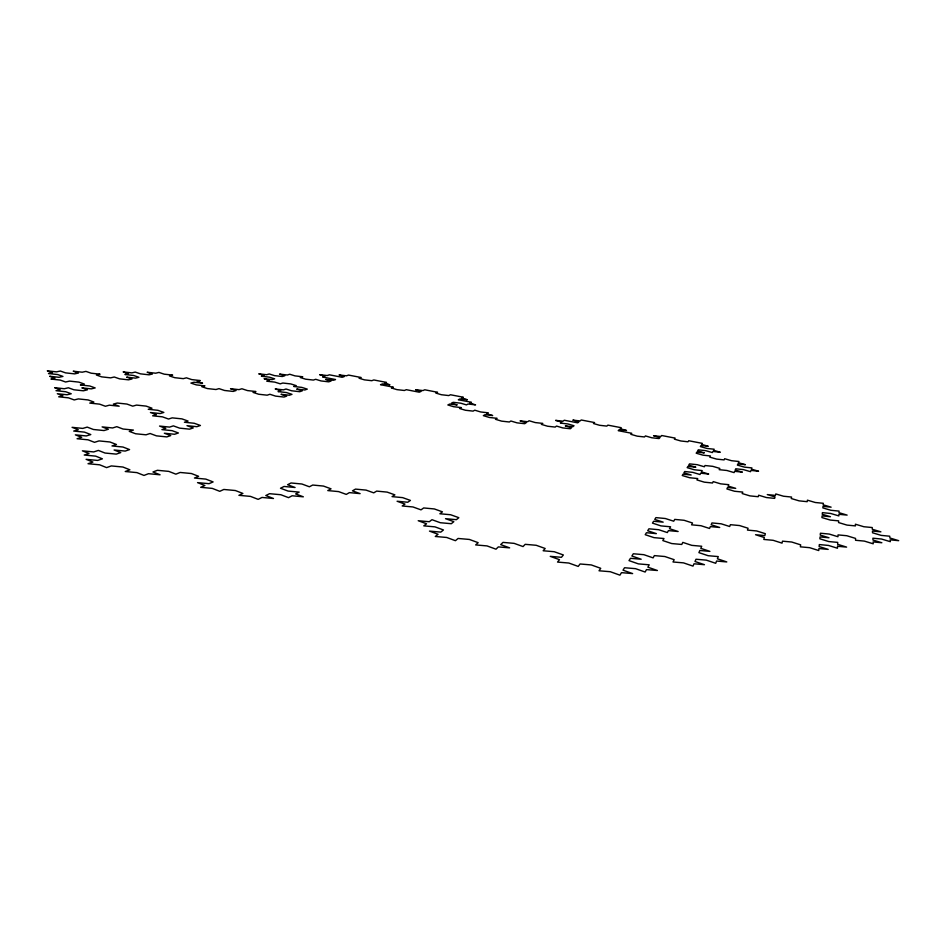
<?xml version="1.0" encoding="UTF-8"?>
<svg xmlns="http://www.w3.org/2000/svg" width="946" height="946" viewBox="0 0 946 946"><rect width="100%" height="100%" fill="white"/><g stroke="black" fill="none" stroke-linecap="round" stroke-linejoin="round"><path stroke-width="1.42" d="M837.541 546.268L837.458 548.231L828.448 545.428L819.319 544.577L819.13 546.552L828.176 549.39L818.94 548.538L818.739 550.548L809.67 547.687L800.363 546.835L800.659 544.849L791.719 542.023L782.46 541.171L782.046 543.134L773.154 540.308L763.812 539.445L764.321 537.505L755.558 534.726L764.829 535.59L765.326 533.698L756.658 530.954L747.47 530.091L748.061 528.246L739.536 525.55L730.383 524.687L729.685 526.508L721.195 523.812L711.971 522.937L711.167 524.758L719.693 527.478L710.363 526.603L709.535 528.459L700.986 525.716L691.585 524.829L692.507 522.996L684.1 520.288L674.735 519.401L673.718 521.211L665.334 518.514L655.909 517.616L654.774 519.425L663.17 522.157L653.627 521.258L652.468 523.114L660.958 525.893L670.584 526.792L669.508 528.684L678.128 531.51L668.432 530.611L667.332 532.563L658.688 529.713L648.909 528.802L647.691 530.753L656.358 533.627L646.461 532.716L645.219 534.703L653.982 537.635L663.974 538.534L662.827 540.58L671.731 543.56L681.77 544.458L682.811 542.389L691.763 545.357L701.719 546.256L700.797 548.349L709.902 551.376L699.863 550.477L698.917 552.63L708.128 555.704L718.262 556.591L717.423 558.802L726.788 561.936L716.571 561.037L715.708 563.296L706.319 560.138L696.008 559.24L695.014 561.498L704.451 564.691L694.009 563.792L692.992 566.11L683.532 562.882L673.008 561.983L674.155 559.689L664.849 556.52L654.372 555.609L653.107 557.868L643.859 554.687L633.3 553.765L631.881 556.023L641.163 559.228L630.462 558.306L629.007 560.611L638.396 563.887L649.204 564.809L647.868 567.186L657.411 570.509L646.508 569.598L645.137 572.034L635.558 568.664L624.549 567.742L623.024 570.178L632.638 573.583L621.487 572.649L619.914 575.156L610.276 571.715L599.019 570.781L600.722 568.31L591.262 564.928L580.064 563.982L578.219 566.418L568.818 563.036L557.525 562.078L559.488 559.677L550.253 556.354L561.439 557.312L563.367 554.971L554.226 551.719L543.146 550.761L545.18 548.491L536.205 545.286L525.184 544.328L523.032 546.563L514.116 543.359L503 542.389L500.694 544.624L509.634 547.864L498.353 546.894L495.988 549.188L487.036 545.913L475.672 544.931L478.168 542.673L469.37 539.445L458.065 538.463L455.44 540.698L446.713 537.47L435.302 536.477L438.057 534.277L429.484 531.108L440.777 532.113L443.461 529.961L434.971 526.863L423.784 525.858L426.563 523.777L418.215 520.726L429.295 521.731L431.991 519.697L440.316 522.724L451.301 523.706L453.844 521.672L445.531 518.68L456.362 519.673L458.845 517.687L450.615 514.742L439.878 513.761L442.444 511.833L434.356 508.948L423.678 507.955L421.005 509.859L412.964 506.961L402.204 505.968L404.983 504.1L397.084 501.25L407.738 502.243L410.458 500.422L402.629 497.631L392.07 496.626L394.86 494.853L387.151 492.109L376.65 491.104L373.741 492.854L366.09 490.111L355.507 489.106L352.468 490.844L360.119 493.623L349.393 492.618L346.271 494.403L338.609 491.601L327.789 490.584L331.017 488.822L323.473 486.067L312.712 485.038L309.389 486.776L301.916 484.009L291.061 482.98L287.584 484.719L295.069 487.497L284.072 486.469L280.513 488.242L288.057 491.069L299.161 492.109L295.66 493.93L303.335 496.816L292.113 495.775L288.53 497.655L280.856 494.734L269.551 493.694L265.802 495.55L273.477 498.495L262.007 497.442L258.163 499.358L250.489 496.39L238.912 495.326L242.874 493.445L235.341 490.525L223.835 489.46L219.756 491.317L212.282 488.396L200.694 487.32L204.88 485.499L197.537 482.626L209.019 483.69L213.098 481.916L205.814 479.102L194.45 478.026L198.589 476.299L191.423 473.532L180.13 472.456L175.873 474.159L168.778 471.38L157.391 470.292L152.98 471.983L160.063 474.786L148.51 473.698L143.981 475.436L136.91 472.61L125.25 471.51L129.886 469.807L122.921 467.028L111.344 465.929L106.602 467.608L99.708 464.817L88.037 463.717L92.885 462.062L86.11 459.33L97.675 460.43L102.393 458.822L95.676 456.138L84.229 455.038L88.995 453.477L82.385 450.828L93.713 451.928L98.372 450.414L104.994 453.028L116.24 454.115L120.733 452.59L114.099 449.989L125.179 451.076L129.567 449.587L122.968 447.032L111.995 445.944L116.429 444.502L109.937 441.983L99.034 440.907L94.494 442.326L88.073 439.819L77.075 438.731L81.699 437.324L75.373 434.853L86.263 435.94L90.781 434.569L84.501 432.133L73.705 431.057L78.258 429.721L72.073 427.332L82.763 428.408L87.209 427.107L93.406 429.484L104.013 430.56L108.329 429.248L102.121 426.894L112.586 427.959L116.796 426.681L123.015 429.023L133.41 430.075L129.283 431.376L135.597 433.753L146.039 434.805L150.083 433.493L156.457 435.858L166.827 436.91L170.729 435.586L164.344 433.233L174.584 434.273L178.404 432.972L172.066 430.655L161.92 429.614L165.775 428.349L159.543 426.067L169.594 427.107L173.366 425.866L179.61 428.136L189.59 429.165L193.244 427.923L186.989 425.676L196.851 426.693L200.422 425.475L194.214 423.264L184.435 422.247L188.053 421.065L181.928 418.877L172.207 417.86L168.518 419.031L162.44 416.843L152.649 415.814L156.421 414.679L150.438 412.527L160.146 413.544L163.835 412.421L157.887 410.304L148.262 409.287L151.987 408.199L146.122 406.106L136.543 405.089L132.747 406.153L126.93 404.06L117.28 403.043L113.366 404.108L119.172 406.212L109.405 405.172L105.408 406.26L99.614 404.143L89.775 403.102L93.855 402.038L88.144 399.945L78.352 398.905L74.202 399.945L68.538 397.852L58.687 396.812L62.921 395.783L57.328 393.725L67.095 394.766L71.234 393.761L65.688 391.727L56.003 390.686L60.166 389.705L54.691 387.706L64.293 388.735L68.372 387.777L73.859 389.776L83.402 390.793L87.363 389.835L81.876 387.86L91.301 388.877L95.179 387.931L89.716 385.98L80.375 384.963L84.289 384.041L78.896 382.125L69.602 381.108L65.617 382.007L60.26 380.079L50.907 379.062L54.951 378.175L49.677 376.272L58.971 377.3L62.944 376.425L57.694 374.557L48.483 373.54L52.479 372.689L47.3 370.844L56.441 371.861L60.355 371.033L65.546 372.866L74.616 373.871L78.435 373.031L73.244 371.21L82.219 372.204L85.956 371.388L91.159 373.197L100.087 374.19L96.397 375.03L101.671 376.863L110.635 377.856L114.253 377.005L119.563 378.849L128.467 379.831L131.991 378.979L126.669 377.147L135.479 378.128L138.92 377.288L133.634 375.479L124.896 374.51L128.372 373.694L123.146 371.908L131.825 372.878L135.231 372.085L140.469 373.847L149.078 374.817L152.401 374.013L147.162 372.251L155.688 373.209L158.952 372.417L164.19 374.167L172.669 375.113L169.464 375.929L174.774 377.69L183.288 378.648L186.421 377.832L191.766 379.594L200.233 380.552L197.146 381.38L202.562 383.177L194.036 382.231L190.903 383.083L196.342 384.892L204.927 385.85L201.817 386.725L207.34 388.558L215.96 389.516L219.011 388.629L224.557 390.473L233.13 391.419L236.086 390.521L230.528 388.7L239.007 389.634L241.904 388.759L247.462 390.58L255.893 391.514L253.055 392.401L258.684 394.245L267.139 395.18L269.917 394.281L275.582 396.114L283.989 397.048L286.673 396.138L281.021 394.305L289.334 395.227L291.971 394.34L286.342 392.531L278.089 391.609L280.761 390.733L275.203 388.948L283.398 389.87L286.023 389.007L291.581 390.781L299.74 391.691L302.271 390.828L296.713 389.066L304.789 389.977L307.284 389.125L301.762 387.387L293.745 386.476L296.275 385.649L290.824 383.934L282.842 383.024L280.252 383.84L274.837 382.125L266.807 381.214L269.444 380.41L264.088 378.707L272.058 379.618L274.659 378.826L269.338 377.147L261.415 376.248L264.04 375.479L258.778 373.824L266.642 374.722L269.22 373.966L274.482 375.621L282.298 376.508L284.805 375.751L279.543 374.108L287.288 375.006L289.748 374.249L295.01 375.881L302.708 376.768L300.296 377.525L305.617 379.18L313.351 380.067L315.704 379.299L321.061 380.942L328.735 381.829L331.017 381.049L325.672 379.405L333.276 380.28L335.523 379.523L322.645 377.028L324.916 376.283L319.665 374.675L327.174 375.538L329.409 374.817L342.133 377.277L344.297 376.532L339.046 374.947L346.437 375.81L348.566 375.077L361.183 377.513L359.102 378.246L364.411 379.854L371.79 380.706L373.824 379.961L386.5 382.409L384.525 383.165L389.929 384.774L382.527 383.922L380.517 384.703L393.394 387.186L391.419 387.978L396.918 389.634L404.38 390.485L406.307 389.681L419.255 392.188L421.112 391.384L415.59 389.74L422.945 390.58L424.766 389.787L437.596 392.271L435.834 393.075L441.404 394.73L448.747 395.57L450.473 394.754L463.374 397.237L461.707 398.065L467.383 399.744L460.028 398.905L458.337 399.744L471.439 402.287L469.784 403.15L475.566 404.864L468.116 404.013L466.437 404.888L460.655 403.173L453.169 402.322L451.408 403.197L457.202 404.923L449.646 404.072L447.86 404.959L453.678 406.721L461.293 407.572L459.543 408.483L465.444 410.257L473.083 411.12L474.774 410.197L480.698 411.971L488.29 412.823L486.658 413.757L492.665 415.554L485.014 414.703L483.359 415.649L489.401 417.47L497.099 418.321L495.491 419.303L501.605 421.136L509.326 421.999L510.875 421.005L517.024 422.85L524.699 423.702L526.189 422.708L520.052 420.875L527.655 421.727L529.098 420.745L535.235 422.566L542.791 423.406L541.396 424.387L547.604 426.232L555.184 427.072L556.52 426.067L562.752 427.911L570.296 428.751L571.561 427.734L565.341 425.913L572.803 426.741L574.045 425.747L567.872 423.95L560.446 423.11L561.735 422.153L555.633 420.367L563.012 421.195L564.277 420.237L577.699 422.838L578.893 421.881L572.815 420.119L580.087 420.935L581.258 419.989L594.549 422.555L593.438 423.512L599.575 425.286L606.824 426.102L607.888 425.132L621.262 427.71L620.257 428.692L626.489 430.489L619.24 429.673L618.211 430.667L631.798 433.303L630.828 434.309L637.19 436.153L644.51 436.957L645.432 435.929L651.818 437.773L659.102 438.577L659.941 437.549L653.568 435.716L660.793 436.52L661.621 435.503L675.16 438.116L674.38 439.145L680.813 440.978L688.014 441.782L688.735 440.741L702.346 443.367L701.696 444.419L708.223 446.276L701.021 445.483L700.359 446.559L706.946 448.439L714.195 449.232L713.58 450.331L720.249 452.235L712.953 451.431L712.326 452.555L705.645 450.639L698.302 449.835L697.604 450.946L704.309 452.874L696.906 452.07L696.197 453.205L702.961 455.156L710.411 455.96L709.76 457.119L716.595 459.094L724.08 459.898L724.66 458.727L731.53 460.702L738.968 461.506L738.436 462.689L745.389 464.699L737.915 463.895L737.383 465.101L744.396 467.123L751.928 467.927L751.455 469.169L758.562 471.214L750.982 470.41L750.509 471.676L743.379 469.606L735.763 468.79L735.208 470.044L742.35 472.125L734.652 471.321L734.084 472.598L726.93 470.493L719.185 469.677L719.811 468.412L712.752 466.343L705.03 465.527L704.332 466.768L697.285 464.699L689.516 463.883L688.747 465.125L695.807 467.206L687.955 466.378L687.163 467.643L694.281 469.76L702.18 470.588L701.459 471.888L708.672 474.029L700.714 473.189L699.981 474.514L692.744 472.361L684.738 471.522L683.911 472.834L691.171 475.01L683.083 474.171L682.243 475.507L689.563 477.718L697.699 478.558L696.93 479.929L704.344 482.164L712.515 483.004L713.213 481.609L720.663 483.844L728.775 484.683L728.16 486.09L735.704 488.349L727.533 487.509L726.906 488.952L734.522 491.246L742.752 492.086L742.196 493.552L749.918 495.881L758.184 496.721L758.668 495.219L766.426 497.549L774.632 498.376L775.022 496.887L767.289 494.581L775.413 495.408L775.803 493.942L783.513 496.224L791.577 497.052L791.27 498.53L799.086 500.848L807.186 501.676L807.411 500.174L815.263 502.492L823.304 503.296L823.162 504.821L831.12 507.174L823.008 506.358L822.866 507.907L830.895 510.284L839.055 511.1L838.984 512.685L847.131 515.109L838.913 514.293L838.854 515.913L830.671 513.477L822.405 512.649L822.251 514.269L830.446 516.729L822.086 515.901L821.932 517.557L830.221 520.052L838.641 520.868L838.57 522.559L846.966 525.089L855.421 525.905L855.397 524.202L863.84 526.733L872.224 527.537L872.33 529.275L880.892 531.841L872.449 531.025L872.555 532.787L881.211 535.389L889.713 536.205L889.926 538.014L898.7 540.663L890.127 539.847L890.34 541.691L881.518 539.031L872.886 538.203L873.004 540.06L881.849 542.744L873.123 541.916L873.229 543.808L864.36 541.1L855.562 540.272L855.539 538.404L846.8 535.732L838.038 534.904L837.955 536.737L829.24 534.064L820.418 533.225L820.241 535.069L828.98 537.766L820.064 536.926L819.875 538.806L828.72 541.55L837.718 542.389L837.636 544.317L846.611 547.107L837.541 546.268"/></g></svg>
